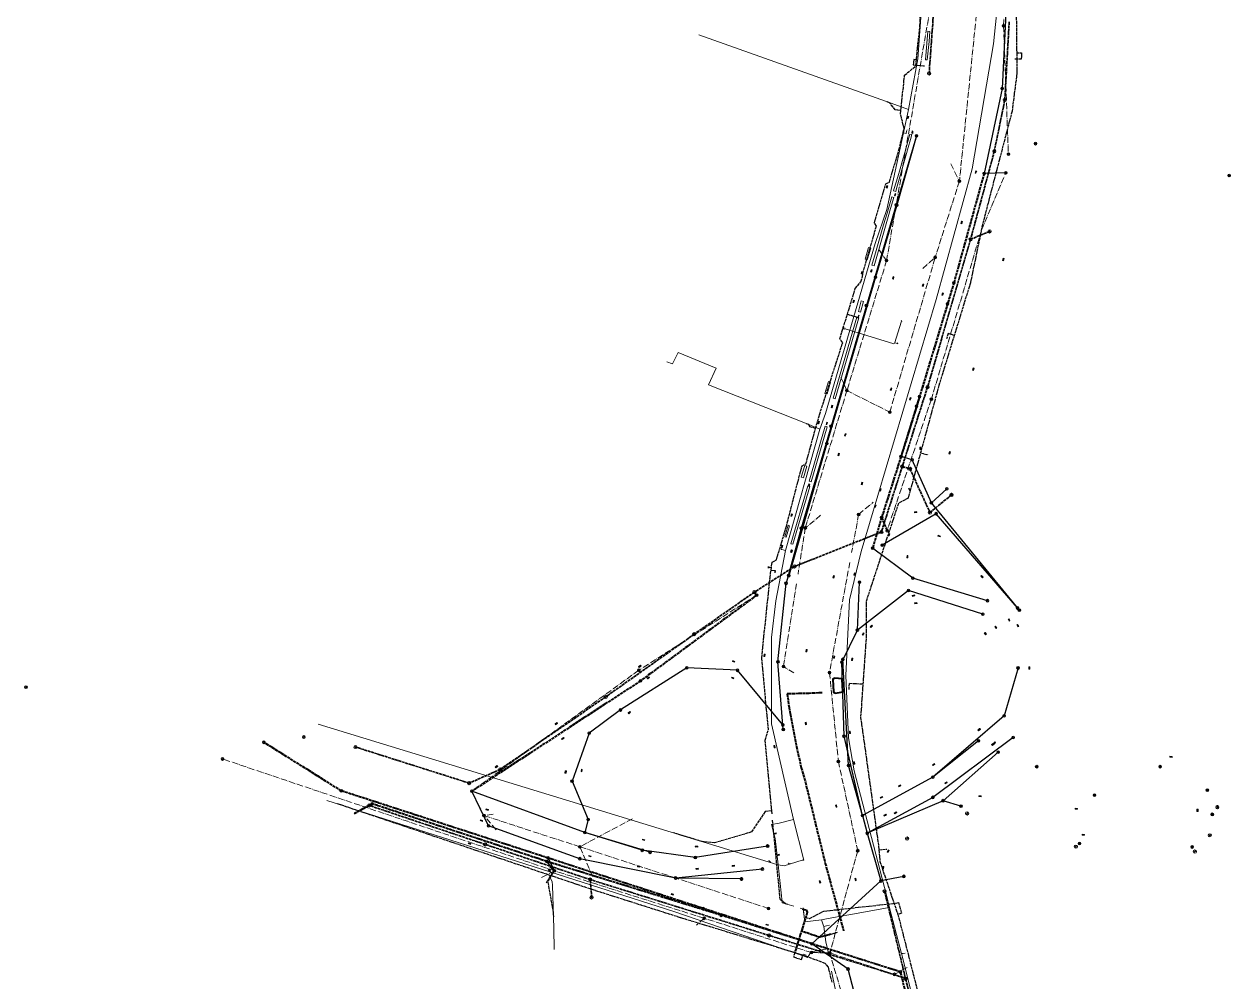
# Model space of a CAD drawing. Header units: metres. Extents: x 105014 to 106600, y 111320 to 118146.
# Drawn here: x 105014 to 105529, y 112749 to 113158 of the extents above; entities that cross this region are included whole.
import ezdxf

# ---------------------------------------------------------------- set-up
doc = ezdxf.new("R2010")
doc.units = ezdxf.units.M
doc.linetypes.add('DASHDOT', pattern=[3.556, 2.54, -0.508, 0, -0.508])
doc.linetypes.add('DASHED', pattern=[1.524, 1.27, -0.254])
for name, color, linetype, lineweight in [('35-RH-ACUE-DOMICILIARIA', 152, 'CONTINUOUS', 9), ('35-RH-ACUE-MATRIZ-PJ', 150, 'DASHED', 40), ('35-RH-ACUE-MENOR-EXIST', 151, 'CONTINUOUS', 13), ('35-RH-ACUE-MENOR-PROY', 5, 'DASHED', 25), ('35-RH-ACUE-PJ-POZOS', 30, 'CONTINUOUS', 30), ('35-RH-PLUV-COLECTOR', 96, 'CONTINUOUS', 30), ('35-RH-PLUV-INTERCEPTOR', 3, 'DASHED', 40), ('35-RH-PLUV-NODOS', 94, 'CONTINUOUS', 13), ('35-RH-PLUV-RETIRO', 8, 'DASHDOT', 13), ('35-RH-SUDS-ZONAS', 92, 'CONTINUOUS', 20), ('36-RH-SAN-COLECTOR-PROY', 6, 'DASHED', 35), ('36-RH-SAN-POZOS', 216, 'CONTINUOUS', 13)]:
    doc.layers.add(name, color=color, linetype=linetype, lineweight=lineweight)

# ---------------------------------------------------------------- blocks, each defined once
blk = doc.blocks.new('POZO_SAN')
for p, q in [((-0.5, 0), (0.5, 0)), ((0, -0.5), (0, 0.5))]:
    blk.add_line(p, q)
blk.add_circle((0, 0), 0.7)
blk = doc.blocks.new('POZO_PLUV')
for p, q in [((-0.42, -0.42), (0.42, 0.42)), ((-0.42, 0.42), (0.42, -0.42))]:
    blk.add_line(p, q)
blk.add_circle((0, 0), 0.6)
blk = doc.blocks.new('SUMIDERO')
for p, q in [((-0.25, -0.2), (-0.25, 0.2)), ((0, -0.2), (0, 0.2)), ((0.25, -0.2), (0.25, 0.2))]:
    blk.add_line(p, q)
blk.add_lwpolyline([(-0.5, -0.2), (0.5, -0.2), (0.5, 0.2), (-0.5, 0.2)], close=True)

msp = doc.modelspace()

# ---------------------------------------------------------------- linework, layer by layer
at = {"layer": '35-RH-ACUE-DOMICILIARIA'}
for points in [[(105385.1641, 113021.8344), (105388.1239, 113031.3934)], [(105388.0033, 113031.6124), (105388.2445, 113031.1744)], [(105388.0935, 113031.6621), (105388.3347, 113031.2241)], [(105363.4084, 113028.3388), (105363.1828, 113028.4087)], [(105363.9488, 113027.9281), (105363.3393, 113028.1234), (105363.4793, 113028.5602), (105364.0888, 113028.3649)], [(105384.7894, 113021.7136), (105364.0197, 113028.1494)], [(105385.2648, 113022.1595), (105386.391, 113021.8376)], [(105386.2704, 113022.0566), (105386.5116, 113021.6186)], [(105386.3606, 113022.1063), (105386.6018, 113021.6683)], [(105331.0229, 112926.4436), (105331.6618, 112926.4059), (105331.6348, 112925.948), (105330.9959, 112925.9857)], [(105331.6483, 112926.1769), (105332.5832, 112926.1105)]]:
    msp.add_lwpolyline(points, dxfattribs=at)
at = {"layer": '35-RH-ACUE-MATRIZ-PJ'}
for points in [[(105354.3102, 112872.6247), (105348.677, 112872.3574), (105339.3455, 112872.0888), (105340.1054, 112866.2419), (105343.2989, 112849.6234), (105344.06, 112846.2737), (105345.3551, 112840.5741), (105347.1048, 112834.3239), (105355.5593, 112799.7184), (105363.4299, 112770.852)], [(105345.8137, 112780.2864), (105347.3691, 112779.822), (105347.8995, 112778.8288), (105344.9231, 112769.1953), (105342.5559, 112761.5333)], [(105357.9752, 112769.4224), (105353.2077, 112768.1214), (105345.4087, 112770.7671)]]:
    msp.add_lwpolyline(points, dxfattribs=at)
at = {"layer": '35-RH-ACUE-MENOR-EXIST'}
for points in [[(105396.15, 113256.62), (105398.066, 113222.4012), (105398.28, 113186.91), (105395.09, 113143.47), (105391.17, 113121.77)], [(105430.12, 113196.66), (105430.47, 113184.09), (105429.71, 113172.11), (105427.46, 113149.85), (105418.35, 113096.42), (105402.88, 113040.6), (105370.95, 112932.9), (105365.94, 112912.26), (105364.32, 112879.99), (105365.5, 112853.31), (105367.86, 112839.31), (105381.75, 112786.11)], [(105430.12, 113196.66), (105430.47, 113184.09), (105429.71, 113172.11), (105427.46, 113149.85), (105418.35, 113096.42), (105402.88, 113040.6), (105370.95, 112932.9), (105365.94, 112912.26), (105364.32, 112879.99), (105365.5, 112853.31), (105367.86, 112839.31), (105381.75, 112786.11)], [(105301.63, 113153.63), (105383.68, 113124.44)], [(105301.63, 113153.63), (105383.68, 113124.44)], [(105383.68, 113124.44), (105391.17, 113121.77)], [(105383.68, 113124.44), (105391.17, 113121.77)], [(105391.17, 113121.77), (105388.98, 113111.83)], [(105391.17, 113121.77), (105388.98, 113111.83)], [(105388.98, 113111.83), (105381.8, 113079.13), (105376.93, 113064.49), (105355.66, 112991.97)], [(105388.98, 113111.83), (105381.8, 113079.13), (105376.93, 113064.49), (105355.66, 112991.97)], [(105388.98, 113111.83), (105390.1, 113111.61), (105390.33, 113112.6)], [(105388.98, 113111.83), (105390.1, 113111.61), (105390.33, 113112.6)], [(105390.33, 113112.6), (105390.55, 113113.07)], [(105390.33, 113112.6), (105390.55, 113113.07)], [(105287.94, 113014.03), (105290.36, 113013.1), (105292.74, 113017.94), (105308.98, 113011.33), (105305.72, 113004.14), (105348.57, 112987.17)], [(105287.94, 113014.03), (105290.36, 113013.1), (105292.74, 113017.94), (105308.98, 113011.33), (105305.72, 113004.14), (105348.57, 112987.17)], [(105355.66, 112991.97), (105353.19, 112985.19)], [(105355.66, 112991.97), (105353.19, 112985.19)], [(105353.19, 112985.19), (105338.57, 112933.41)], [(105353.19, 112985.19), (105338.57, 112933.41)], [(105348.57, 112987.17), (105353.19, 112985.19)], [(105348.57, 112987.17), (105353.19, 112985.19)], [(105338.57, 112933.41), (105334.46, 112911.9), (105332.66, 112896.22), (105332.69, 112859.36), (105342.02, 112818.42)], [(105338.57, 112933.41), (105334.46, 112911.9), (105332.66, 112896.22), (105332.69, 112859.36), (105342.02, 112818.42)], [(105338.57, 112933.41), (105336.98, 112933.81), (105336.74, 112933.88), (105336.93, 112935.01)], [(105338.57, 112933.41), (105336.98, 112933.81), (105336.74, 112933.88), (105336.93, 112935.01)], [(105334.83, 112799.27), (105139.12, 112859.21)], [(105334.83, 112799.27), (105139.12, 112859.21)], [(105142.7782, 112826.6219), (105290.85, 112779.12), (105346.1, 112760.24)], [(105335.89, 112816.94), (105342.02, 112818.42)], [(105335.89, 112816.94), (105342.02, 112818.42)], [(105342.02, 112818.42), (105346.44, 112801.08), (105345.7, 112801.06)], [(105342.02, 112818.42), (105346.44, 112801.08), (105345.7, 112801.06)], [(105332.57, 112816.32), (105335.89, 112816.94)], [(105332.57, 112816.32), (105335.89, 112816.94)], [(105337.2364, 112782.8473), (105337.21, 112783.09), (105335.4627, 112799.1582), (105334.25, 112810.31), (105332.57, 112816.32)], [(105331.6327, 112800.997), (105331.4474, 112800.9093)], [(105331.5392, 112800.9527), (105331.7376, 112800.5358)], [(105332.1736, 112800.3819), (105331.7376, 112800.5358)], [(105332.2123, 112800.4768), (105332.1348, 112800.287)], [(105345.7, 112801.06), (105338, 112798.71), (105335.4627, 112799.1582), (105334.83, 112799.27)], [(105345.7, 112801.06), (105338, 112798.71), (105335.4627, 112799.1582), (105334.83, 112799.27)], [(105339.8722, 112799.8239), (105339.7593, 112799.6528)], [(105339.8153, 112799.7376), (105340.2012, 112799.4841)], [(105340.6538, 112799.5788), (105340.2012, 112799.4841)], [(105340.6377, 112799.68), (105340.6698, 112799.4776)], [(105238.8362, 112795.8062), (105238.3054, 112793.3746), (105238.9995, 112791.8561), (105239.0649, 112790.3489), (105239.6666, 112771.8763), (105239.8184, 112762.933)], [(105342.1266, 112781.3872), (105337.2364, 112782.8473)], [(105381.75, 112786.11), (105383.01, 112780.78)], [(105381.75, 112786.11), (105383.01, 112780.78)], [(105346.89, 112774.69), (105346.2109, 112780.1678), (105344.8766, 112780.5662)], [(105346.89, 112774.69), (105346.14, 112780.74)], [(105346.89, 112774.69), (105346.2109, 112780.1678)], [(105382.08, 112780.66), (105365.643, 112777.7129), (105359.0869, 112776.5374), (105353.97, 112775.62)], [(105382.08, 112780.66), (105365.643, 112777.7129), (105359.0869, 112776.5374), (105353.97, 112775.62)], [(105382.08, 112780.66), (105383.01, 112780.78)], [(105382.08, 112780.66), (105383.01, 112780.78)], [(105383.01, 112780.78), (105388.07, 112761.24)], [(105383.01, 112780.78), (105388.07, 112761.24)], [(105353.97, 112775.62), (105346.89, 112774.69)], [(105353.97, 112775.62), (105346.89, 112774.69)], [(105353.97, 112775.62), (105354.42, 112774.31)], [(105353.97, 112775.62), (105354.42, 112774.31)], [(105354.42, 112774.31), (105354.71, 112773.48)], [(105354.42, 112774.31), (105354.71, 112773.48)], [(105354.71, 112773.48), (105354.93, 112772.68)], [(105354.71, 112773.48), (105354.93, 112772.68)], [(105354.93, 112772.68), (105356.15, 112772.98)], [(105354.93, 112772.68), (105356.15, 112772.98)], [(105354.93, 112772.68), (105355.82, 112766.25)], [(105354.93, 112772.68), (105355.82, 112766.25)], [(105356.15, 112772.98), (105357.39, 112773.25)], [(105356.15, 112772.98), (105357.39, 112773.25)], [(105355.82, 112766.25), (105356.53, 112763.19)], [(105355.82, 112766.25), (105356.53, 112763.19)], [(105346.1, 112760.24), (105348.02, 112759.52), (105349.57, 112761.97), (105356.53, 112763.19)], [(105346.1, 112760.24), (105348.02, 112759.52), (105349.57, 112761.97), (105356.53, 112763.19)], [(105346.1, 112760.24), (105346.4, 112760.93), (105346.72, 112760.81), (105347.49, 112760.55)], [(105346.1, 112760.24), (105346.4, 112760.93), (105346.72, 112760.81), (105347.49, 112760.55)], [(105356.53, 112763.19), (105357.16, 112760.42)], [(105356.53, 112763.19), (105357.16, 112760.42)], [(105388.07, 112761.24), (105388.88, 112761.28), (105389.75, 112761.41)], [(105388.07, 112761.24), (105388.88, 112761.28), (105389.75, 112761.41)], [(105388.07, 112761.24), (105400.8118, 112710.7836)], [(105388.07, 112761.24), (105400.8118, 112710.7836)], [(105358.3047, 112753.6683), (105368.2054, 112706.2943)]]:
    msp.add_lwpolyline(points, dxfattribs=at)
at = {"layer": '35-RH-ACUE-MENOR-PROY'}
for points in [[(105332.8525, 112820.8692), (105332.7361, 112822.1232), (105329.9268, 112852.3954), (105331.3155, 112856.8902), (105330.5303, 112865.3082), (105329.3149, 112878.3328), (105329.3149, 112878.3328), (105328.4514, 112887.5875), (105331.0004, 112912.1736), (105331.9897, 112921.716), (105332.0118, 112921.9296), (105332.4363, 112925.0234), (105332.8924, 112928.3996), (105334.7407, 112929.4167), (105338.9743, 112943.7197), (105345.6499, 112969.5054), (105347.3204, 112970.3667), (105351.4147, 112985.5466), (105353.597, 112992.8651), (105363.0243, 113022.1648), (105361.7855, 113023.9287), (105365.0347, 113034.3464), (105368.4078, 113045.28), (105370.8129, 113048.212), (105371.4475, 113050.3603), (105371.5657, 113051.7734), (105377.4217, 113071.9223), (105376.6011, 113073.3655), (105381.4011, 113090.0028), (105382.9857, 113090.8136), (105387.0416, 113104.6046), (105389.2676, 113113.6597), (105388.4879, 113116.7836), (105387.7081, 113119.9075), (105387.863, 113121.3817), (105387.9812, 113122.5059), (105389.1817, 113133.9283), (105389.4417, 113136.402), (105394.2152, 113140.4614), (105395.9956, 113157.6152), (105396.9024, 113177.1306)], [(105437.1408, 113161.2197), (105437.2105, 113154.9757), (105437.3111, 113146.0195), (105437.4083, 113137.3641), (105435.3088, 113121.0375), (105425.74, 113084.3311), (105425.08, 113081.7976), (105422.7501, 113072.8549), (105417.5417, 113047.7333), (105410.6404, 113025.2438), (105404.0928, 113003.9217), (105395.782, 112973.4496), (105391.8451, 112959.0454), (105390.9603, 112955.8084), (105386.8201, 112953.5303), (105377.6945, 112925.8918), (105372.9754, 112911.4619), (105372.9844, 112910.4227), (105373.0819, 112899.1854), (105373.0994, 112897.1686), (105370.6587, 112862.167), (105375.5872, 112826.8067), (105378.3449, 112807.0202), (105378.474, 112805.491), (105378.8918, 112800.5401), (105384.2738, 112784.6049), (105386.5313, 112777.9287), (105386.9695, 112776.3861), (105395.6709, 112742.5019)], [(105394.4868, 113143.0788), (105393.3783, 113143.1801), (105393.1506, 113140.8186), (105397.9902, 113140.4558)], [(105437.3111, 113146.0195), (105439.3159, 113146.0536), (105439.2888, 113143.2766), (105436.3779, 113143.2766)], [(105387.863, 113121.3817), (105385.4917, 113121.6451), (105383.0475, 113124.6604), (105382.0765, 113125.0171)], [(105365.0347, 113034.3464), (105369.6392, 113032.9172), (105370.0308, 113034.1416)], [(105410.6404, 113025.2438), (105409.3206, 113025.6578), (105408.0008, 113026.0718), (105407.4081, 113023.7876)], [(105351.4147, 112985.5466), (105349.0203, 112986.2764), (105348.509, 112987.2076), (105347.5902, 112987.5472)], [(105396.2345, 112975.1314), (105399.4037, 112974.2664)], [(105332.4363, 112925.0234), (105334.1219, 112924.7984), (105333.9733, 112923.8001)], [(105371.6378, 112876.2082), (105368.7557, 112876.3816), (105365.7233, 112876.5647), (105365.5965, 112873.9855)], [(105358.4748, 112748.9194), (105356.9812, 112755.3645), (105355.5454, 112756.9563), (105346.0551, 112760.4521), (105337.4682, 112763.1052), (105295.1801, 112776.042), (105256.8634, 112788.2406), (105255.2416, 112788.7872), (105239.0869, 112794.2322), (105238.0991, 112794.5682), (105147.1597, 112825.2163)], [(105332.7361, 112822.1232), (105329.9226, 112821.8256), (105324.0913, 112813.1255), (105308.2061, 112808.436), (105303.0101, 112809.0138), (105290.7585, 112812.7677)], [(105339.5681, 112782.1511), (105338.5972, 112782.441), (105336.2787, 112784.3268), (105335.9691, 112787.6449), (105335.3844, 112793.9113), (105333.6491, 112812.2865), (105333.2201, 112816.9076), (105333.0834, 112818.3798)], [(105378.474, 112805.491), (105381.8293, 112805.7876)], [(105238.0982, 112794.5654), (105237.6395, 112793.1702), (105237.1128, 112791.6067), (105239.4253, 112778.8181), (105239.4822, 112776.8713)], [(105337.4682, 112763.1052), (105295.1801, 112776.042), (105256.8634, 112788.2406), (105255.2416, 112788.7872)], [(105347.2282, 112776.6562), (105348.8979, 112776.1403), (105354.9316, 112779.3257), (105356.1999, 112779.4652), (105384.3708, 112782.5646), (105385.8264, 112782.7248), (105386.815, 112783.0253), (105387.2543, 112781.5305), (105388.1721, 112778.4091), (105386.5313, 112777.9287)], [(105345.8137, 112780.2864), (105347.3691, 112779.822), (105347.8995, 112778.8288), (105344.9231, 112769.1953), (105342.5559, 112761.5333)], [(105360.6647, 112770.1202), (105353.2077, 112768.1214), (105345.4087, 112770.7671)], [(105342.5559, 112761.5333), (105342.023, 112759.7465), (105345.4731, 112758.6549), (105345.9998, 112760.4692)]]:
    msp.add_lwpolyline(points, dxfattribs=at)
at = {"layer": '35-RH-ACUE-PJ-POZOS'}
for points in [[(105362.9369, 112878.748), (105359.5905, 112879.025), (105358.6479, 112878.4864), (105358.888, 112872.7432), (105359.8722, 112872.2851), (105363.1838, 112872.8404), (105362.9369, 112878.748)], [(105362.6483, 112878.4709), (105359.6585, 112878.7183), (105358.9553, 112878.3165), (105359.1801, 112872.9381), (105359.9143, 112872.5964), (105362.873, 112873.0925), (105362.6483, 112878.4709)]]:
    msp.add_lwpolyline(points, close=True, dxfattribs=at)
at = {"layer": '35-RH-PLUV-COLECTOR'}
for points in [[(105433.965, 113189.5855), (105431.109, 113130.7452)], [(105433.965, 113189.5855), (105431.109, 113130.7452)], [(105431.109, 113130.7452), (105423.4059, 113094.4863)], [(105431.109, 113130.7452), (105423.4059, 113094.4863)], [(105394.5004, 113110.5075), (105385.8134, 113081.0192)], [(105394.5004, 113110.5075), (105386.1015, 113080.9353)], [(105432.6748, 113094.758), (105423.4059, 113094.4863)], [(105432.6748, 113094.758), (105423.4059, 113094.4863)], [(105385.8134, 113081.0192), (105373.1151, 113038.0043)], [(105386.1019, 113080.937), (105377.0206, 113050.1669)], [(105377.0206, 113050.1669), (105356.2773, 112979.0815)], [(105373.1151, 113038.0043), (105358.0377, 112986.4928)], [(105358.0377, 112986.4928), (105345.2482, 112942.8977)], [(105356.2773, 112979.0815), (105339.8285, 112922.1545)], [(105392.6952, 112972.1514), (105387.9201, 112973.5645)], [(105400.8896, 112953.7712), (105392.6952, 112972.1514)], [(105407.5057, 112959.7387), (105400.8896, 112953.7712)], [(105438.4527, 112907.8929), (105400.8896, 112953.7712)], [(105402.95, 112949.11), (105379.9102, 112935.6748)], [(105437.65, 112908.84), (105402.95, 112949.11)], [(105345.2482, 112942.8977), (105338.8263, 112919.3752)], [(105392.99, 112921.56), (105375.8158, 112934.3617)], [(105424.87, 112911.92), (105392.99, 112921.56)], [(105335.3667, 112885.8223), (105338.8341, 112919.3784)], [(105369.2874, 112899.4053), (105370.1857, 112919.8389)], [(105391.0879, 112916.255), (105369.2874, 112899.4053)], [(105422.8896, 112906.1591), (105391.0879, 112916.255)], [(105362.6849, 112885.6805), (105369.2874, 112899.4053)], [(105337.6424, 112856.9246), (105335.3577, 112885.8216)], [(105363.5827, 112854.0095), (105362.6849, 112885.6805)], [(105365.541, 112841.5705), (105363.1042, 112886.8748)], [(105296.449, 112883.2383), (105268.12, 112865.27)], [(105318.0652, 112882.1914), (105296.449, 112883.2383)], [(105337.4917, 112858.8388), (105318.0652, 112882.1914)], [(105437.89, 112883.22), (105431.93, 112862.75)], [(105268.12, 112865.27), (105254.74, 112855.34)], [(105268.12, 112865.27), (105254.74, 112855.34)], [(105431.93, 112862.75), (105401.53, 112836.53)], [(105254.74, 112855.34), (105247.46, 112834.81)], [(105254.74, 112855.34), (105247.46, 112834.81)], [(105371.4381, 112820.1721), (105363.5827, 112854.0095)], [(105435.8, 112853.48), (105401.5, 112827.92)], [(105421.0133, 112852.061), (105401.53, 112836.53)], [(105429.3934, 112847.2195), (105405.8524, 112826.4981)], [(105371.4381, 112820.1721), (105365.541, 112841.5705)], [(105247.46, 112834.81), (105254.38, 112818.45)], [(105247.46, 112834.81), (105254.38, 112818.45)], [(105401.53, 112836.53), (105371.4381, 112820.1721)], [(105401.53, 112836.53), (105371.4381, 112820.1721)], [(105252.92, 112812.89), (105204.6499, 112830.5329)], [(105211.797, 112815.787), (105204.6499, 112830.5329)], [(105252.92, 112812.89), (105204.6499, 112830.5329)], [(105211.797, 112815.787), (105204.6499, 112830.5329)], [(105401.5, 112827.92), (105373.5377, 112812.5536)], [(105405.8524, 112826.4981), (105373.5377, 112812.5536)], [(105413.5263, 112824.1316), (105405.8524, 112826.4981)], [(105254.38, 112818.45), (105252.92, 112812.89)], [(105254.38, 112818.45), (105252.92, 112812.89)], [(105371.4381, 112820.1721), (105373.5377, 112812.5536)], [(105371.4381, 112820.1721), (105373.5377, 112812.5536)], [(105250.81, 112801.7089), (105211.797, 112815.787)], [(105250.81, 112801.7089), (105211.797, 112815.787)], [(105280.761, 112804.4416), (105252.92, 112812.89)], [(105277.4534, 112805.3051), (105252.92, 112812.89)], [(105373.5377, 112812.5536), (105379.2899, 112792.1909)], [(105373.5377, 112812.5536), (105379.2899, 112792.1909)], [(105300.0856, 112802.2282), (105277.4534, 112805.3051)], [(105330.9598, 112807.1138), (105300.0856, 112802.2282)], [(105240.095, 112796.451), (105236.6965, 112800.5247)], [(105240.095, 112796.451), (105237.2472, 112801.9891)], [(105291.75, 112793.41), (105250.81, 112801.7089)], [(105291.75, 112793.41), (105250.81, 112801.7089)], [(105328.732, 112797.2884), (105291.75, 112793.41)], [(105319.8184, 112793.0677), (105291.75, 112793.41)], [(105379.2899, 112792.1909), (105349.8961, 112765.3418)], [(105379.2899, 112792.1909), (105349.8961, 112765.3418)], [(105389.158, 112794.1568), (105379.2899, 112792.1909)], [(105365.2989, 112754.5805), (105349.8961, 112765.3418)], [(105365.2989, 112754.5805), (105349.8961, 112765.3418)], [(105373.6746, 112722.9308), (105365.2989, 112754.5805)], [(105373.6746, 112722.9308), (105365.2989, 112754.5805)]]:
    msp.add_lwpolyline(points, dxfattribs=at)
at = {"layer": '35-RH-PLUV-INTERCEPTOR'}
for points in [[(105423.4059, 113094.4863), (105410.505, 113047.7732)], [(105423.4059, 113094.4863), (105410.505, 113047.7732)], [(105410.505, 113047.7732), (105394.5716, 112995.0033)], [(105410.505, 113047.7732), (105395.8487, 112999.1198)], [(105395.8487, 112999.1198), (105387.9201, 112973.5645)], [(105394.5716, 112995.0033), (105387.9201, 112973.5645)], [(105387.9201, 112973.5645), (105379.6299, 112947.5061)], [(105387.9201, 112973.5645), (105379.6299, 112947.5061)], [(105379.6299, 112947.5061), (105375.8158, 112934.3617)], [(105379.6299, 112947.5061), (105381.9697, 112941.8268)], [(105326.275, 112914.29), (105276.6882, 112877.6973)], [(105326.275, 112914.29), (105276.6882, 112877.6973)], [(105276.6882, 112877.6973), (105204.6499, 112830.5329)], [(105276.6882, 112877.6973), (105204.6499, 112830.5329)], [(105148.9398, 112830.7171), (105115.833, 112851.44)], [(105237.2472, 112801.9891), (105148.9398, 112830.7171)], [(105162.1015, 112825.1667), (105154.5826, 112820.9986)], [(105236.6965, 112800.5247), (105162.1015, 112825.1667)], [(105311.1666, 112777.5471), (105236.6965, 112800.5247)], [(105303.4264, 112780.4595), (105237.2472, 112801.9891)], [(105349.8961, 112765.3418), (105303.4264, 112780.4595)], [(105349.8961, 112765.3418), (105311.1666, 112777.5471)], [(105387.7272, 112753.319), (105349.8961, 112765.3418)], [(105387.7272, 112753.319), (105349.8961, 112765.3418)], [(105399.2142, 112707.5861), (105387.7272, 112753.319)], [(105399.2142, 112707.5861), (105387.7272, 112753.319)]]:
    msp.add_lwpolyline(points, dxfattribs=at)
at = {"layer": '35-RH-PLUV-RETIRO'}
for points in [[(105434.0063, 113240.6551), (105431.7387, 113157.5386)], [(105378.4062, 113062.0277), (105381.754, 113057.252), (105404.9047, 113191.3398)], [(105423.0437, 113191.1241), (105412.8468, 113091.2096)], [(105431.6769, 113157.5386), (105433.7747, 113102.7306)], [(105409.2013, 113098.6314), (105412.8468, 113091.2096)], [(105412.8468, 113091.2096), (105402.5134, 113058.6209)], [(105422.2817, 113070.2769), (105432.6748, 113094.758)], [(105422.2817, 113070.2769), (105400.8885, 112998.0676)], [(105381.754, 113057.252), (105364.8076, 113001.715), (105347.0396, 112943.0152)], [(105383.1294, 112992.4949), (105402.5134, 113058.6209)], [(105397.2244, 113053.8835), (105402.5134, 113058.6209)], [(105364.8076, 113001.715), (105362.136, 113007.6087)], [(105364.8076, 113001.715), (105383.1294, 112992.4949)], [(105400.8885, 112998.0676), (105381.9697, 112941.8268)], [(105369.8238, 112948.7877), (105376.098, 112954.0389)], [(105353.6018, 112948.4478), (105347.0396, 112943.0152)], [(105369.8238, 112948.7877), (105366.8389, 112932.5592)], [(105347.0396, 112943.0152), (105343.9399, 112923.3231)], [(105366.0602, 112928.3258), (105357.3915, 112881.1958)], [(105343.2855, 112919.1659), (105337.7275, 112883.8565)], [(105326.275, 112914.29), (105275.959, 112882.213)], [(105275.959, 112882.213), (105204.6499, 112830.5329)], [(105342.1565, 112881.0764), (105337.7275, 112883.8565)], [(105357.3915, 112881.1958), (105361.168, 112843.2775)], [(105239.957, 112796.524), (105098.175, 112844.321)], [(105361.168, 112843.2775), (105369.4299, 112805.1339)], [(105209.842, 112820.149), (105204.6499, 112830.5329)], [(105213.7097, 112820.7456), (105209.842, 112820.149)], [(105250.778, 112806.791), (105209.842, 112820.149)], [(105215.0812, 112814.1055), (105209.842, 112820.149)], [(105273.2672, 112818.7919), (105250.778, 112806.791)], [(105291.656, 112793.475), (105250.778, 112806.791)], [(105256.1445, 112794.1312), (105250.778, 112806.791)], [(105369.4299, 112805.1339), (105357.5654, 112761.4292)], [(105239.957, 112796.524), (105236.9991, 112798.9256)], [(105239.957, 112796.524), (105234.1429, 112793.4972)], [(105239.957, 112796.524), (105236.1605, 112791.0963)], [(105303.91, 112776.248), (105258.0627, 112790.7902), (105239.957, 112796.524)], [(105331.299, 112780.433), (105291.656, 112793.475)], [(105303.91, 112776.248), (105300.5282, 112773.3227)], [(105349.6673, 112761.635), (105303.91, 112776.248)], [(105385.1271, 112752.2801), (105357.5654, 112761.4292), (105349.6673, 112761.635)], [(105349.6673, 112761.635), (105357.5654, 112761.4292)], [(105395.8897, 112626.0572), (105385.4752, 112664.6562), (105357.5654, 112761.4292)], [(105389.8467, 112750.4272), (105385.1271, 112752.2801), (105390.5251, 112755.2631)]]:
    msp.add_lwpolyline(points, dxfattribs=at)
at = {"layer": '35-RH-SUDS-ZONAS'}
for points in [[(105400.2364, 113155.1469), (105399.9315, 113150.8333), (105399.1464, 113142.9518), (105398.3516, 113143.0292), (105399.3328, 113155.2096), (105400.2364, 113155.1469)], [(105400.2364, 113155.1469), (105399.9315, 113150.8333), (105399.1464, 113142.9518), (105398.3516, 113143.0292), (105399.3328, 113155.2096), (105400.2364, 113155.1469)], [(105400.2364, 113155.1469), (105399.9315, 113150.8333), (105399.1464, 113142.9518), (105398.3516, 113143.0292), (105399.3328, 113155.2096), (105400.2364, 113155.1469)], [(105400.2364, 113155.1469), (105399.9315, 113150.8333), (105399.1464, 113142.9518), (105398.3516, 113143.0292), (105399.3328, 113155.2096), (105400.2364, 113155.1469)], [(105385.6476, 113086.8019), (105386, 113088), (105388, 113095), (105390, 113102), (105391, 113105.5), (105392, 113109), (105392.5209, 113111.0646), (105391.6808, 113111.2899), (105390.3599, 113106.4845), (105389.4924, 113103.4115), (105388.5, 113100), (105387.5, 113096.5), (105386.5, 113093), (105385, 113088), (105384.7336, 113087.0675), (105385.6476, 113086.8019)], [(105385.6476, 113086.8019), (105386, 113088), (105388, 113095), (105390, 113102), (105391, 113105.5), (105392, 113109), (105392.5209, 113111.0646), (105391.6808, 113111.2899), (105390.3599, 113106.4845), (105389.4924, 113103.4115), (105388.5, 113100), (105387.5, 113096.5), (105386.5, 113093), (105385, 113088), (105384.7336, 113087.0675), (105385.6476, 113086.8019)], [(105383.983, 113084.4406), (105382, 113077.5), (105380.5, 113072.5), (105378.5, 113065.5), (105377, 113060.5), (105375.4308, 113055.3454), (105376.3911, 113055.0662), (105379, 113064), (105381, 113071), (105382.5, 113076), (105383.5, 113079.5), (105384.8809, 113084.195), (105383.983, 113084.4406)], [(105383.983, 113084.4406), (105382, 113077.5), (105380.5, 113072.5), (105378.5, 113065.5), (105377, 113060.5), (105375.4308, 113055.3454), (105376.3911, 113055.0662), (105379, 113064), (105381, 113071), (105382.5, 113076), (105383.5, 113079.5), (105384.8779, 113084.1849), (105383.983, 113084.4406)], [(105373.5135, 113057.5396), (105374.9654, 113062.5328), (105374.0052, 113062.812), (105372.6493, 113057.7909), (105373.5135, 113057.5396)], [(105370.6114, 113035.1895), (105369.7472, 113035.4407), (105370.9634, 113039.9817), (105371.9237, 113039.7025), (105370.6114, 113035.1895)], [(105370.6114, 113035.1895), (105369.7472, 113035.4407), (105370.9634, 113039.9817), (105371.9237, 113039.7025), (105370.6114, 113035.1895)], [(105370.6114, 113035.1895), (105369.7472, 113035.4407), (105370.9634, 113039.9817), (105371.9237, 113039.7025), (105370.6114, 113035.1895)], [(105370.6114, 113035.1895), (105369.7472, 113035.4407), (105370.9634, 113039.9817), (105371.9237, 113039.7025), (105370.6114, 113035.1895)], [(105369.9133, 113032.7889), (105359.8617, 112998.2206), (105358.9975, 112998.4719), (105369.0491, 113033.0402), (105369.9133, 113032.7889)], [(105369.9133, 113032.7889), (105359.8617, 112998.2206), (105358.9975, 112998.4719), (105369.0491, 113033.0402), (105369.9133, 113032.7889)], [(105369.9133, 113032.7889), (105359.8617, 112998.2206), (105358.9975, 112998.4719), (105369.0491, 113033.0402), (105369.9133, 113032.7889)], [(105369.9133, 113032.7889), (105359.8617, 112998.2206), (105358.9975, 112998.4719), (105369.0491, 113033.0402), (105369.9133, 113032.7889)], [(105357.785, 113005.2652), (105356.333, 113000.272), (105355.3449, 113000.4552), (105356.9207, 113005.5165), (105357.785, 113005.2652)], [(105356.3699, 112986.2349), (105349.5308, 112962.6921), (105348.6666, 112962.9434), (105355.5057, 112986.4862), (105356.3699, 112986.2349)], [(105356.3699, 112986.2349), (105349.5308, 112962.6921), (105348.6666, 112962.9434), (105355.5057, 112986.4862), (105356.3699, 112986.2349)], [(105356.376, 112986.233), (105349.5308, 112962.6921), (105348.6666, 112962.9434), (105355.5118, 112986.4843), (105356.376, 112986.233)], [(105356.376, 112986.233), (105349.5308, 112962.6921), (105348.6666, 112962.9434), (105355.5118, 112986.4843), (105356.376, 112986.233)], [(105346.2972, 112964.4648), (105347.7491, 112969.4579), (105346.7893, 112969.737), (105345.3374, 112964.7438), (105346.2972, 112964.4648)], [(105346.2972, 112964.4648), (105347.7491, 112969.4579), (105346.7893, 112969.737), (105345.3374, 112964.7438), (105346.2972, 112964.4648)], [(105346.2972, 112964.4648), (105347.7491, 112969.4579), (105346.7893, 112969.737), (105345.3374, 112964.7438), (105346.2972, 112964.4648)], [(105346.2972, 112964.4648), (105347.7491, 112969.4579), (105346.7893, 112969.737), (105345.3374, 112964.7438), (105346.2972, 112964.4648)], [(105348.9724, 112960.7717), (105341.7982, 112936.0446), (105340.8433, 112936.262), (105348.1082, 112961.023), (105348.9724, 112960.7717)], [(105348.9724, 112960.7717), (105341.7982, 112936.0446), (105340.8433, 112936.262), (105348.1082, 112961.023), (105348.9724, 112960.7717)], [(105339.7559, 112944.1872), (105338.3359, 112939.1848), (105338.913, 112939.021), (105340.3382, 112943.9698), (105339.7559, 112944.1872)], [(105339.7559, 112944.1872), (105338.3359, 112939.1848), (105338.913, 112939.021), (105340.3382, 112943.9698), (105339.7559, 112944.1872)], [(105339.7559, 112944.1872), (105338.3359, 112939.1848), (105338.913, 112939.021), (105340.3382, 112943.9698), (105339.7559, 112944.1872)], [(105339.7559, 112944.1872), (105338.3359, 112939.1848), (105338.913, 112939.021), (105340.3382, 112943.9698), (105339.7559, 112944.1872)]]:
    msp.add_lwpolyline(points, close=True, dxfattribs=at)
at = {"layer": '36-RH-SAN-COLECTOR-PROY'}
for points in [[(105399.9213, 113137.2222), (105401.7265, 113162.0905)], [(105434.1, 113159.2), (105432.2357, 113125.8703)], [(105432.2357, 113125.8703), (105427.7572, 113103.9318)], [(105427.7572, 113103.9318), (105417.6421, 113066.3354)], [(105417.6421, 113066.3354), (105399.2465, 113003.2088)], [(105425.758, 113069.708), (105417.6421, 113066.3354)], [(105399.2465, 113003.2088), (105388.4454, 112969.232)], [(105388.4454, 112969.232), (105379.5286, 112941.2799)], [(105388.4454, 112969.232), (105391.7735, 112968.2574)], [(105391.7735, 112968.2574), (105400.259, 112949.6005)], [(105409.4502, 112957.1481), (105400.259, 112949.6005)], [(105379.5286, 112941.2799), (105342.4865, 112926.5772)], [(105342.4865, 112926.5772), (105325.3363, 112915.6234)], [(105325.3363, 112915.6234), (105299.6522, 112897.637)], [(105299.6522, 112897.637), (105261.8515, 112870.863)], [(105261.8515, 112870.863), (105216.7942, 112839.8859)], [(105203.5462, 112834.0028), (105154.9963, 112849.4318)], [(105216.7942, 112839.8859), (105203.5462, 112834.0028)], [(105160.8385, 112824.4546), (105154.439, 112820.918)], [(105210.3752, 112807.83), (105160.8385, 112824.4546)], [(105255.2034, 112792.7856), (105210.3752, 112807.83)], [(105331.5667, 112768.9395), (105255.2034, 112792.7856)], [(105255.818, 112785.167), (105255.2034, 112792.7856)], [(105380.9164, 112787.7739), (105389.8464, 112750.4267)], [(105390.2383, 112750.5299), (105331.5667, 112768.9395)], [(105401.8114, 112704.7075), (105389.8464, 112750.4267)]]:
    msp.add_lwpolyline(points, dxfattribs=at)

# ---------------------------------------------------------------- block references
at = {"layer": '35-RH-PLUV-NODOS'}
for p in [(105431.7387, 113157.5386), (105412.8468, 113091.2096), (105412.8468, 113091.2096), (105381.754, 113057.252), (105402.5134, 113058.6209), (105402.5134, 113058.6209), (105364.8076, 113001.715), (105400.8885, 112998.0676), (105400.8885, 112998.0676), (105383.1294, 112992.4949), (105383.1294, 112992.4949), (105369.8238, 112948.7877), (105369.8238, 112948.7877), (105347.0396, 112943.0152), (105347.0396, 112943.0152), (105275.959, 112882.213), (105337.7275, 112883.8565), (105357.3915, 112881.1958), (105361.168, 112843.2775), (105209.842, 112820.149), (105250.778, 112806.791), (105369.4299, 112805.1339), (105291.656, 112793.475), (105303.91, 112776.248), (105331.299, 112780.433), (105349.6673, 112761.635), (105357.5654, 112761.4292), (105357.5654, 112761.4292), (105357.5654, 112761.4292), (105357.5654, 112761.4292), (105385.1271, 112752.2801), (105385.1271, 112752.2801)]:
    msp.add_blockref('POZO_PLUV', p, dxfattribs=at)
for name, p, rotation in [('POZO_PLUV', (105431.109, 113130.7452), 280), ('POZO_PLUV', (105431.109, 113130.7452), 280), ('SUMIDERO', (105390.9615, 113118.4316), 75.7), ('SUMIDERO', (105392.7788, 113112.0983), 83.4), ('SUMIDERO', (105392.7788, 113112.0983), 83.4), ('SUMIDERO', (105392.7788, 113112.0983), 83.4), ('POZO_PLUV', (105394.5004, 113110.5075), 164.1), ('POZO_PLUV', (105394.5004, 113110.5075), 164.1), ('POZO_PLUV', (105394.5004, 113110.5075), 280), ('POZO_PLUV', (105394.5004, 113110.5075), 280), ('POZO_PLUV', (105445.3206, 113107.2232), 280), ('POZO_PLUV', (105433.7747, 113102.7306), 280), ('SUMIDERO', (105419.8851, 113095.0592), 253.1), ('POZO_PLUV', (105423.4059, 113094.4863), 280), ('POZO_PLUV', (105423.4059, 113094.4863), 280), ('POZO_PLUV', (105432.6748, 113094.758), 280), ('POZO_PLUV', (105528.0623, 113093.5561), 280), ('SUMIDERO', (105381.8818, 113088.7709), 254.1), ('SUMIDERO', (105381.8818, 113088.7709), 254.1), ('SUMIDERO', (105381.9586, 113088.7606), 253.8), ('SUMIDERO', (105385.4185, 113085.3978), 74.1), ('SUMIDERO', (105385.4185, 113085.3978), 74.1), ('SUMIDERO', (105385.4185, 113085.3978), 74.1), ('POZO_PLUV', (105385.8134, 113081.0192), 280), ('POZO_PLUV', (105386.1019, 113080.937), 280), ('SUMIDERO', (105413.8359, 113073.5477), 253.1), ('SUMIDERO', (105413.8993, 113073.5198), 254), ('SUMIDERO', (105431.5981, 113057.6871), 73.1), ('SUMIDERO', (105431.5981, 113057.6871), 73.1), ('SUMIDERO', (105371.3034, 113052.0678), 253.8), ('SUMIDERO', (105375.2429, 113052.7993), 253.8), ('SUMIDERO', (105375.2429, 113052.7993), 253.8), ('SUMIDERO', (105375.2429, 113052.7993), 253.8), ('POZO_PLUV', (105377.0206, 113050.1669), 340), ('SUMIDERO', (105384.5766, 113049.856), 74.7), ('SUMIDERO', (105384.5766, 113049.856), 74.7), ('SUMIDERO', (105384.5877, 113049.8534), 75.8), ('SUMIDERO', (105397.3255, 113046.6999), 254.2), ('SUMIDERO', (105397.343, 113046.7048), 253.3), ('SUMIDERO', (105397.343, 113046.7048), 253.3), ('POZO_PLUV', (105410.505, 113047.7732), 280), ('SUMIDERO', (105367.7407, 113039.8153), 253.8), ('SUMIDERO', (105367.7407, 113039.8153), 253.8), ('SUMIDERO', (105405.7452, 113042.9403), 73.3), ('SUMIDERO', (105405.7452, 113042.9403), 73.3), ('SUMIDERO', (105405.7452, 113042.9403), 73.3), ('POZO_PLUV', (105407.7921, 113038.7751), 280), ('POZO_PLUV', (105373.1151, 113038.0043), 340), ('SUMIDERO', (105418.7781, 113010.8347), 71.5), ('SUMIDERO', (105418.7781, 113010.8347), 71.5), ('SUMIDERO', (105383.7039, 113002.2742), 251.5), ('SUMIDERO', (105383.7039, 113002.2742), 251.5), ('SUMIDERO', (105383.7039, 113002.2742), 251.5), ('SUMIDERO', (105391.854, 112998.2142), 251.5), ('SUMIDERO', (105391.854, 112998.2142), 251.5), ('SUMIDERO', (105391.8489, 112998.2028), 252.6), ('POZO_PLUV', (105395.8487, 112999.1198), 340), ('SUMIDERO', (105358.3968, 112994.9202), 253.6), ('SUMIDERO', (105358.4192, 112994.9136), 253.8), ('POZO_PLUV', (105394.5716, 112995.0033), 340), ('SUMIDERO', (105352.6322, 112988.0218), 253.6), ('SUMIDERO', (105352.6593, 112987.9985), 253.8), ('SUMIDERO', (105352.736, 112988.1071), 253.6), ('SUMIDERO', (105356.2541, 112987.7082), 253.6), ('POZO_PLUV', (105358.0377, 112986.4928), 340), ('SUMIDERO', (105364.0905, 112982.761), 71.8), ('SUMIDERO', (105364.0909, 112982.7621), 73.6), ('POZO_PLUV', (105356.2773, 112979.0815), 340), ('SUMIDERO', (105396.217, 112977.0568), 93.4), ('SUMIDERO', (105396.2168, 112976.9822), 88), ('SUMIDERO', (105361.2662, 112974.3958), 73.6), ('POZO_PLUV', (105387.9201, 112973.5645), 340), ('POZO_PLUV', (105387.9201, 112973.5645), 340), ('POZO_PLUV', (105392.6952, 112972.1514), 340), ('SUMIDERO', (105408.7206, 112975.1126), 73.3), ('SUMIDERO', (105408.7206, 112975.1126), 73.3), ('SUMIDERO', (105348.6439, 112961.3021), 254.1), ('SUMIDERO', (105348.6439, 112961.3021), 254.1), ('SUMIDERO', (105371.295, 112961.981), 252.1), ('SUMIDERO', (105371.3045, 112961.9506), 252.8), ('SUMIDERO', (105379.1646, 112959.266), 251.9), ('SUMIDERO', (105379.1641, 112959.2644), 252), ('SUMIDERO', (105391.4809, 112959.521), 296.4), ('POZO_PLUV', (105407.5057, 112959.7387), 340), ('SUMIDERO', (105376.8944, 112952.338), 252), ('POZO_PLUV', (105400.8896, 112953.7712), 340), ('SUMIDERO', (105341.204, 112948.5299), 254.1), ('SUMIDERO', (105341.204, 112948.5299), 254.1), ('POZO_PLUV', (105379.6299, 112947.5061), 340), ('POZO_PLUV', (105379.6299, 112947.5061), 340), ('SUMIDERO', (105394.1575, 112949.7756), 13.2), ('SUMIDERO', (105394.1834, 112949.6818), 8.8), ('POZO_PLUV', (105402.954, 112949.105), 340), ('POZO_PLUV', (105345.2482, 112942.8977), 340), ('POZO_PLUV', (105381.9697, 112941.8268), 340), ('POZO_PLUV', (105381.9697, 112941.8268), 340), ('POZO_PLUV', (105379.9038, 112935.6853), 270), ('SUMIDERO', (105382.7829, 112940.1351), 72.2), ('SUMIDERO', (105382.7829, 112940.1351), 72.2), ('SUMIDERO', (105404.2076, 112939.5162), 340.5), ('SUMIDERO', (105337.1533, 112935.0705), 254.1), ('SUMIDERO', (105341.0894, 112933.1042), 70.6), ('SUMIDERO', (105341.1993, 112933.0708), 74.8), ('SUMIDERO', (105341.1993, 112933.0708), 74.8), ('POZO_PLUV', (105375.8158, 112934.3617), 340), ('SUMIDERO', (105390.6419, 112930.7697), 265.3), ('POZO_PLUV', (105339.9639, 112922.648), 340), ('SUMIDERO', (105359.149, 112922.1337), 253.2), ('SUMIDERO', (105359.149, 112922.1337), 253.2), ('SUMIDERO', (105359.149, 112922.1337), 253.2), ('SUMIDERO', (105368.1185, 112923.2953), 253.6), ('SUMIDERO', (105368.1185, 112923.2953), 253.6), ('SUMIDERO', (105368.1419, 112923.3412), 252.5), ('POZO_PLUV', (105370.1857, 112919.8389), 340), ('POZO_PLUV', (105392.988, 112921.557), 340), ('SUMIDERO', (105422.5028, 112922.2042), 134.9), ('SUMIDERO', (105422.5028, 112922.2042), 134.9), ('POZO_PLUV', (105338.8263, 112919.3752), 340), ('POZO_PLUV', (105370.1857, 112919.8389), 176.2), ('POZO_PLUV', (105391.0879, 112916.255), 340), ('POZO_PLUV', (105326.275, 112914.29), 270), ('SUMIDERO', (105393.2686, 112914.0805), 16.3), ('SUMIDERO', (105393.2686, 112914.0805), 16.3), ('SUMIDERO', (105394.2346, 112910.9214), 6.1), ('POZO_PLUV', (105424.873, 112911.922), 340), ('POZO_PLUV', (105424.873, 112911.922), 70.2), ('POZO_PLUV', (105422.8896, 112906.1591), 340), ('POZO_PLUV', (105422.8896, 112906.1591), 72.9), ('POZO_PLUV', (105437.655, 112908.8407), 40.8), ('POZO_PLUV', (105437.654, 112908.843), 340), ('POZO_PLUV', (105438.4527, 112907.8929), 38.4), ('POZO_PLUV', (105438.4527, 112907.8929), 340), ('POZO_PLUV', (105369.2874, 112899.4053), 340), ('SUMIDERO', (105375.1909, 112900.9633), 43.5), ('SUMIDERO', (105428.3755, 112900.5755), 303), ('SUMIDERO', (105428.3755, 112900.5755), 303), ('SUMIDERO', (105434.0517, 112903.7134), 291.7), ('SUMIDERO', (105437.7597, 112901.2767), 296.4), ('SUMIDERO', (105437.7681, 112901.2818), 296.4), ('SUMIDERO', (105371.7296, 112897.7412), 57.8), ('SUMIDERO', (105371.7296, 112897.7412), 57.8), ('SUMIDERO', (105423.919, 112897.8578), 305.8), ('SUMIDERO', (105347.5781, 112890.5721), 83.4), ('SUMIDERO', (105347.5781, 112890.5721), 83.4), ('SUMIDERO', (105347.5781, 112890.5721), 83.4), ('SUMIDERO', (105316.4502, 112885.989), 338.9), ('SUMIDERO', (105316.4502, 112885.989), 338.9), ('SUMIDERO', (105329.6288, 112888.6149), 268), ('SUMIDERO', (105329.6288, 112888.6149), 268), ('SUMIDERO', (105329.6288, 112888.6149), 268), ('POZO_PLUV', (105335.3667, 112885.8223), 340), ('SUMIDERO', (105359.3356, 112887.8197), 76.9), ('SUMIDERO', (105359.3356, 112887.8197), 76.9), ('POZO_PLUV', (105362.6849, 112885.6805), 340), ('POZO_PLUV', (105363.1042, 112886.8748), 340), ('POZO_PLUV', (105363.1042, 112886.8748), 182.6), ('SUMIDERO', (105367.0677, 112886.9003), 76.9), ('SUMIDERO', (105367.0677, 112886.9003), 76.9), ('SUMIDERO', (105367.0677, 112886.9003), 76.9), ('SUMIDERO', (105276.4197, 112883.8819), 214.2), ('SUMIDERO', (105280.0429, 112879.001), 214.5), ('SUMIDERO', (105280.0671, 112878.9709), 214.2), ('POZO_PLUV', (105296.449, 112883.2383), 340), ('POZO_PLUV', (105318.0652, 112882.1914), 340), ('POZO_PLUV', (105437.886, 112883.215), 340), ('POZO_PLUV', (105437.886, 112883.215), 163.8), ('POZO_PLUV', (105437.886, 112883.215), 163.8), ('SUMIDERO', (105442.7245, 112883.1889), 90.4), ('SUMIDERO', (105442.7577, 112883.1891), 90.4), ('POZO_PLUV', (105014.2837, 112875.0145), 340), ('POZO_PLUV', (105276.6882, 112877.6973), 340), ('POZO_PLUV', (105276.6882, 112877.6973), 340), ('SUMIDERO', (105316.0236, 112878.9385), 336), ('POZO_PLUV', (105268.117, 112865.27), 126.6), ('POZO_PLUV', (105268.117, 112865.27), 126.6), ('POZO_PLUV', (105268.117, 112865.27), 340), ('POZO_PLUV', (105268.117, 112865.27), 340), ('SUMIDERO', (105271.8906, 112864.1907), 214.5), ('SUMIDERO', (105271.9147, 112864.1274), 217.4), ('SUMIDERO', (105271.9147, 112864.1274), 217.4), ('SUMIDERO', (105240.732, 112859.4197), 215), ('POZO_PLUV', (105337.4917, 112858.8388), 42.1), ('POZO_PLUV', (105337.4917, 112858.8388), 340), ('SUMIDERO', (105347.2578, 112859.4725), 100.4), ('SUMIDERO', (105347.2578, 112859.4725), 100.4), ('SUMIDERO', (105347.2578, 112859.4725), 100.4), ('POZO_PLUV', (105431.926, 112862.753), 340), ('POZO_PLUV', (105132.967, 112853.682), 340), ('POZO_PLUV', (105254.741, 112855.336), 340), ('POZO_PLUV', (105254.741, 112855.336), 340), ('POZO_PLUV', (105337.6424, 112856.9246), 340), ('POZO_PLUV', (105337.6424, 112856.9246), 5.1), ('POZO_PLUV', (105363.5827, 112854.0095), 340), ('SUMIDERO', (105366.1099, 112855.6895), 95.9), ('SUMIDERO', (105421.1922, 112856.8151), 45.9), ('SUMIDERO', (105421.289, 112856.7978), 41.4), ('SUMIDERO', (105421.2912, 112856.7936), 41.8), ('POZO_PLUV', (105435.8, 112853.482), 340), ('POZO_PLUV', (105115.833, 112851.44), 340), ('SUMIDERO', (105243.5139, 112853.1102), 214.5), ('SUMIDERO', (105243.5485, 112853.083), 215), ('SUMIDERO', (105333.8961, 112849.5768), 281.8), ('SUMIDERO', (105333.8961, 112849.5768), 281.8), ('SUMIDERO', (105333.8961, 112849.5768), 281.8), ('POZO_PLUV', (105421.0133, 112852.061), 127.2), ('POZO_PLUV', (105421.0133, 112852.061), 340), ('SUMIDERO', (105427.1285, 112850.6342), 40), ('SUMIDERO', (105427.1564, 112850.6279), 42.4), ('SUMIDERO', (105427.8775, 112851.0979), 54.5), ('POZO_PLUV', (105098.175, 112844.321), 340), ('POZO_PLUV', (105429.3934, 112847.2195), 134.1), ('POZO_PLUV', (105429.3934, 112847.2195), 340), ('SUMIDERO', (105503.1931, 112845.2618), 175), ('SUMIDERO', (105503.1931, 112845.2618), 175), ('SUMIDERO', (105503.1931, 112845.2618), 175), ('SUMIDERO', (105215.1291, 112841.0283), 37.2), ('SUMIDERO', (105215.1291, 112841.0283), 37.2), ('SUMIDERO', (105215.2007, 112840.9519), 34.4), ('SUMIDERO', (105244.6896, 112838.7779), 261.4), ('SUMIDERO', (105244.8307, 112838.7757), 261.5), ('SUMIDERO', (105251.5605, 112839.3746), 261.4), ('POZO_PLUV', (105365.541, 112841.5705), 340), ('SUMIDERO', (105367.9285, 112842.6162), 100.9), ('SUMIDERO', (105367.9285, 112842.6162), 100.9), ('SUMIDERO', (105401.8848, 112841.9723), 214.8), ('POZO_PLUV', (105445.865, 112841.033), 340), ('POZO_PLUV', (105445.865, 112841.033), 270), ('POZO_PLUV', (105498.577, 112841.033), 340), ('POZO_PLUV', (105498.577, 112841.033), 270), ('POZO_PLUV', (105247.456, 112834.808), 340), ('POZO_PLUV', (105247.456, 112834.808), 340), ('SUMIDERO', (105387.3403, 112832.8439), 207.9), ('SUMIDERO', (105387.3403, 112832.8439), 207.9), ('POZO_PLUV', (105401.53, 112836.53), 340), ('POZO_PLUV', (105401.53, 112836.53), 340), ('SUMIDERO', (105407.0963, 112834.0888), 210), ('POZO_PLUV', (105148.9398, 112830.7171), 340), ('POZO_PLUV', (105204.6499, 112830.5329), 340), ('SUMIDERO', (105379.5968, 112827.9174), 27), ('POZO_PLUV', (105401.497, 112827.921), 340), ('SUMIDERO', (105421.6633, 112828.3999), 177), ('SUMIDERO', (105421.6633, 112828.3999), 177), ('POZO_PLUV', (105470.5, 112828.848), 340), ('POZO_PLUV', (105470.5, 112828.848), 270), ('POZO_PLUV', (105518.709, 112830.967), 63.4), ('POZO_PLUV', (105518.709, 112830.967), 63.4), ('POZO_PLUV', (105518.709, 112830.967), 63.4), ('POZO_PLUV', (105518.709, 112830.967), 63.4), ('POZO_PLUV', (105518.709, 112830.967), 340), ('POZO_PLUV', (105518.709, 112830.967), 270), ('POZO_PLUV', (105162.1015, 112825.1667), 340), ('SUMIDERO', (105211.2329, 112822.6878), 162.1), ('SUMIDERO', (105211.2329, 112822.6878), 162.1), ('SUMIDERO', (105211.2329, 112822.6878), 162.1), ('SUMIDERO', (105360.26, 112824.1904), 282.9), ('SUMIDERO', (105360.26, 112824.1904), 282.9), ('SUMIDERO', (105360.26, 112824.1904), 282.9), ('POZO_PLUV', (105405.8524, 112826.4981), 340), ('POZO_PLUV', (105413.5263, 112824.1316), 340), ('SUMIDERO', (105462.73, 112822.9827), 352.7), ('SUMIDERO', (105462.73, 112822.9827), 352.7), ('SUMIDERO', (105462.73, 112822.9827), 352.7), ('SUMIDERO', (105514.4741, 112822.3758), 91.9), ('SUMIDERO', (105514.5548, 112822.3784), 91.9), ('SUMIDERO', (105514.5548, 112822.3784), 91.9), ('SUMIDERO', (105208.7578, 112818.0109), 342.2), ('SUMIDERO', (105208.7578, 112818.0109), 342.2), ('SUMIDERO', (105208.7578, 112818.0109), 342.2), ('POZO_PLUV', (105254.376, 112818.451), 340), ('POZO_PLUV', (105254.376, 112818.451), 340), ('POZO_PLUV', (105371.4381, 112820.1721), 340), ('POZO_PLUV', (105371.4381, 112820.1721), 340), ('SUMIDERO', (105381.1262, 112820.2983), 25), ('SUMIDERO', (105385.5808, 112821.3158), 32.2), ('SUMIDERO', (105385.5808, 112821.3158), 32.2), ('POZO_PLUV', (105520.828, 112820.637), 148.2), ('POZO_PLUV', (105520.828, 112820.637), 148.2), ('POZO_PLUV', (105520.828, 112820.637), 148.2), ('POZO_PLUV', (105520.828, 112820.637), 148.2), ('POZO_PLUV', (105520.828, 112820.637), 340), ('POZO_PLUV', (105520.828, 112820.637), 270), ('POZO_PLUV', (105211.797, 112815.787), 340), ('POZO_PLUV', (105211.797, 112815.787), 340), ('POZO_PLUV', (105252.919, 112812.889), 340), ('POZO_PLUV', (105252.919, 112812.889), 340), ('SUMIDERO', (105334.1324, 112812.4382), 193.2), ('POZO_PLUV', (105373.5377, 112812.5536), 340), ('POZO_PLUV', (105373.5377, 112812.5536), 340), ('SUMIDERO', (105203.6844, 112808.1818), 342.1), ('SUMIDERO', (105203.6844, 112808.1818), 342.1), ('SUMIDERO', (105203.6844, 112808.1818), 342.1), ('SUMIDERO', (105278.0125, 112809.7619), 164.1), ('SUMIDERO', (105278.0303, 112809.7847), 163.5), ('SUMIDERO', (105278.0303, 112809.7847), 163.5), ('POZO_PLUV', (105330.9598, 112807.1138), 340), ('POZO_PLUV', (105330.9598, 112807.1138), 97.1), ('POZO_PLUV', (105464.142, 112808.187), 340), ('POZO_PLUV', (105464.142, 112808.187), 270), ('SUMIDERO', (105465.7882, 112811.9612), 174.1), ('SUMIDERO', (105465.7882, 112811.9612), 174.1), ('SUMIDERO', (105465.7882, 112811.9612), 174.1), ('POZO_PLUV', (105512.219, 112806.73), 340), ('POZO_PLUV', (105512.219, 112806.73), 270), ('POZO_PLUV', (105237.2472, 112801.9891), 340), ('POZO_PLUV', (105250.81, 112801.7089), 340), ('POZO_PLUV', (105250.81, 112801.7089), 340), ('SUMIDERO', (105255.1074, 112802.7978), 344), ('POZO_PLUV', (105277.4534, 112805.3051), 340), ('POZO_PLUV', (105280.761, 112804.4416), 340), ('POZO_PLUV', (105280.761, 112804.4416), 73.2), ('POZO_PLUV', (105300.0856, 112802.2282), 340), ('SUMIDERO', (105300.6007, 112806.9032), 181.3), ('SUMIDERO', (105300.6329, 112806.9178), 179), ('SUMIDERO', (105300.6329, 112806.9178), 179), ('SUMIDERO', (105335.4964, 112803.3159), 193.2), ('SUMIDERO', (105382.4243, 112804.924), 62), ('POZO_PLUV', (105236.6965, 112800.5247), 340), ('SUMIDERO', (105237.7674, 112796.7008), 135.6), ('SUMIDERO', (105237.7791, 112796.7022), 135.6), ('SUMIDERO', (105237.7791, 112796.7022), 135.6), ('POZO_PLUV', (105239.957, 112796.524), 341), ('SUMIDERO', (105275.9314, 112798.3455), 352.3), ('SUMIDERO', (105275.9314, 112798.3455), 352.3), ('SUMIDERO', (105300.9011, 112797.3925), 8.9), ('SUMIDERO', (105316.3184, 112798.7054), 8.9), ('SUMIDERO', (105316.3184, 112798.7054), 8.9), ('POZO_PLUV', (105328.732, 112797.2884), 340), ('SUMIDERO', (105380.3397, 112797.8616), 82.9), ('SUMIDERO', (105380.3397, 112797.8616), 82.9), ('POZO_PLUV', (105291.75, 112793.41), 340), ('POZO_PLUV', (105291.75, 112793.41), 340), ('POZO_PLUV', (105319.8184, 112793.0677), 340), ('POZO_PLUV', (105319.8181, 112793.0291), 88.2), ('SUMIDERO', (105353.322, 112791.7757), 105), ('SUMIDERO', (105353.322, 112791.7757), 105), ('SUMIDERO', (105353.322, 112791.7757), 105), ('SUMIDERO', (105368.5067, 112792.8478), 284.6), ('SUMIDERO', (105368.5067, 112792.8478), 284.6), ('SUMIDERO', (105368.5067, 112792.8478), 284.6), ('POZO_PLUV', (105379.2899, 112792.1909), 340), ('POZO_PLUV', (105379.2899, 112792.1909), 340), ('POZO_PLUV', (105389.158, 112794.1568), 340), ('POZO_PLUV', (105389.158, 112794.1568), 103.6), ('SUMIDERO', (105290.2924, 112786.5113), 341.9), ('SUMIDERO', (105290.2924, 112786.5113), 341.9), ('SUMIDERO', (105290.2924, 112786.5113), 341.9), ('POZO_PLUV', (105303.4264, 112780.4595), 340), ('POZO_PLUV', (105311.1666, 112777.5471), 340), ('SUMIDERO', (105330.738, 112773.4575), 341.8), ('SUMIDERO', (105330.738, 112773.4575), 341.8), ('SUMIDERO', (105330.738, 112773.4575), 341.8), ('POZO_PLUV', (105349.8961, 112765.3418), 340), ('POZO_PLUV', (105349.8961, 112765.3418), 340), ('POZO_PLUV', (105365.2989, 112754.5805), 340), ('POZO_PLUV', (105365.2989, 112754.5805), 340), ('POZO_PLUV', (105387.7272, 112753.319), 340), ('POZO_PLUV', (105387.7272, 112753.319), 340)]:
    msp.add_blockref(name, p, dxfattribs=dict(at, rotation=rotation))
at = {"layer": '36-RH-SAN-POZOS'}
for p, rotation in [((105399.9213, 113137.2222), 279), ((105399.9213, 113137.2222), 356), ((105432.2357, 113125.8703), 279), ((105427.7572, 113103.9318), 279), ((105425.758, 113069.708), 279), ((105417.6421, 113066.3354), 279), ((105399.2465, 113003.2088), 340), ((105388.4454, 112969.232), 340), ((105391.7735, 112968.2574), 340), ((105409.4502, 112957.1481), 340), ((105409.5373, 112957.1385), 127.6), ((105400.259, 112949.6005), 340), ((105379.5286, 112941.2799), 340), ((105342.4865, 112926.5772), 340), ((105325.3363, 112915.6234), 340), ((105299.6522, 112897.637), 340), ((105261.8515, 112870.863), 340), ((105154.9963, 112849.4318), 340), ((105216.7942, 112839.8859), 340), ((105203.5462, 112834.0028), 340), ((105160.8385, 112824.4546), 340), ((105522.976, 112823.676), 340), ((105522.9825, 112823.674), 164.7), ((105416.15, 112821.03), 340), ((105519.72, 112811.7), 340), ((105210.3752, 112807.83), 340), ((105390.54, 112810.3), 340), ((105462.6, 112806.86), 340), ((105513.43, 112804.77), 340), ((105255.2034, 112792.7856), 340), ((105380.9164, 112787.7739), 340), ((105255.818, 112785.1578), 340), ((105331.5667, 112768.9395), 340), ((105389.8464, 112750.4267), 340)]:
    msp.add_blockref('POZO_SAN', p, dxfattribs=dict(at, rotation=rotation))

doc.saveas('drawing.dxf')
